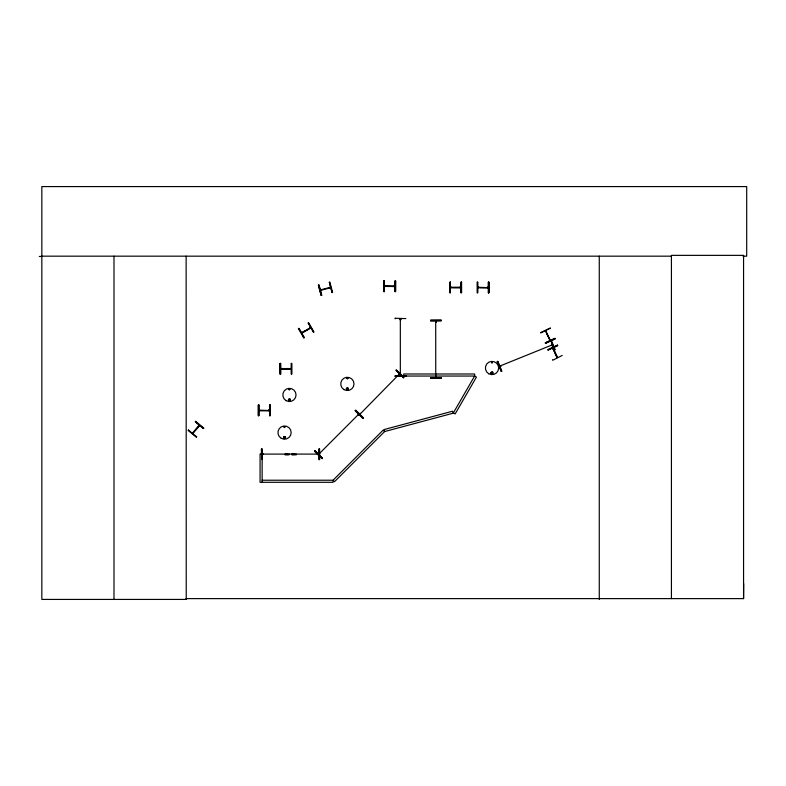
<?xml version="1.0" encoding="UTF-8"?>
<svg xmlns="http://www.w3.org/2000/svg" width="786" height="786" viewBox="0 0 786 786"><rect width="100%" height="100%" fill="white"/><g stroke="black" fill="none" stroke-linecap="round" stroke-linejoin="round"><path stroke-width="1.18" d="M743.025 256.167L746.7 256.167L746.7 186.577L41.835 186.577L41.835 599.423L186.243 599.423L186.144 598.618L743.566 598.618L743.674 583.693M545.484 331.181L550.229 340.22M552.715 347.933L557.058 357.65M556.665 356.52L557.451 357.217L556.969 357.434M400.339 319.961L400.329 318.782M400.811 319.735L400.3 319.823M436.112 320.826L436.122 322.005M435.631 376.808L436.22 376.799M288.855 389.414C290.584 387.852 289.435 390.927 288.983 389.679M289.13 389.502L289.769 389.414L289.169 389.345M288.826 399.74C291.036 402.216 288.786 397.185 289.12 400.457M290.054 400.074L289.759 399.357M347.039 378.38L347.687 378.292L347.088 378.538M347.874 378.508C346.773 376.278 346.832 380.483 347.874 378.243M346.646 388.864C348.552 386.476 347.707 391.457 346.754 388.706M491.447 362.484C493.166 360.912 492.016 363.997 491.564 362.739M491.417 372.81C493.087 375.512 492.223 370.245 491.476 373.291M301.588 332.743L310.608 327.536L310.755 328.008M400.27 319.008L400.811 318.998M400.762 319.745L400.752 318.811M400.801 374.755L400.32 374.647L400.752 375.502M436.171 321.042L436.171 321.779M435.68 376.808L435.749 377.761M435.69 377.545L436.112 377.761M320.305 289.975L321.405 289.621L321.356 290.191M330.552 287.656L329.629 287.362L329.776 287.931M499.7 366.119L499.896 366.502M500.77 366.197L500.574 365.706M318.87 454.622L319.715 453.846M399.858 374.293L399.17 375.02L399.858 374.244M284.051 426.769C284.394 429.205 285.858 425.393 284.041 426.926M283.923 437.183C284.375 440.219 286.133 435.473 283.933 437.38M491.741 362.317L492.115 362.798L492.095 362.208M330.71 287.696L320.541 290.398L320.511 289.867M552.686 348.139L557.117 357.492M199.811 425.521L192.531 433.165L193.631 432.595M198.966 426.081L199.251 425.069M263.261 454.455L262.082 454.465M280.671 368.555L281.624 368.978M258.928 410.184L260.107 410.557M290.122 368.555L291.085 368.978M384.354 286.084L394.994 286.084M198.553 425.737L199.054 426.444M318.595 454.269L319.44 453.522M359.487 414.035L360.185 413.308L360.43 413.819M398.915 374.509L399.298 374.883M199.713 425.452L192.737 433.489M262.082 454.092L319.018 454.092M263.123 454.495L262.298 453.984L262.308 454.573M317.898 454.023L318.065 454.583L318.055 453.984M317.947 454.102C319.538 453.208 318.34 455.507 319.627 453.915M188.502 429.971L188.129 430.423L196.313 437.222L196.687 436.761M192.531 433.165L199.123 425.157M291.311 369.037L280.838 369.037L280.887 368.496M291.164 368.958L280.671 368.919M269.569 410.675L259.095 410.675L259.144 410.125M268.488 410.184L269.559 410.184M384.472 286.084L394.769 286.566M385.395 286.487L385.543 286.084M393.924 286.084L393.924 286.448M394.847 286.487L384.354 286.448M450.388 287.647L450.614 287.214M488.283 287.715L477.829 287.735L477.937 287.214M478.753 287.686L478.674 287.165M499.945 366.423L500.928 366.07L500.544 365.647M314.95 450.761L314.538 451.184L322.103 458.651L322.525 458.228L314.901 450.81L322.417 458.336M355.213 410.498L355.636 410.076L363.161 417.582L362.788 417.965L355.272 410.449L363.22 418.132M318.949 454.544L319.362 453.601M358.111 414.87L358.868 414.104M358.377 415.126L359.055 414.497M360.43 413.662L359.733 414.438L399.435 373.979M398.924 374.667L399.593 373.979M403.591 377.771L404.004 377.349L396.399 369.911L396.016 370.294L403.591 377.771L396.124 370.186M318.684 454.288L358.671 414.222M436.122 321.896L436.112 320.934M400.703 375.61L400.752 374.755M436.112 377.653L436.161 376.799M289.071 389.041L289.818 389.041M284.178 426.68L284.817 426.601M551.438 345.142L551.792 345.594L552.391 344.828L499.808 366.08L500.692 365.716M303.74 337.862L304.251 337.567L298.926 328.351L298.415 328.646L303.779 337.833M308.141 323.036L308.652 322.741L313.928 331.977L313.457 332.242M303.701 331.908L308.986 328.853M310.951 327.9L301.903 333.058M540.768 332.95L550.249 328.106L550.495 328.636M540.611 332.596L550.269 328.145M545.464 331.142L545.828 330.788M549.424 339.483L549.846 339.375M545.337 342.883L555.004 338.432M545.523 343.286L555.191 338.835L554.936 338.304L545.307 342.814L545.523 343.286L555.162 338.795M548.019 350.006L557.657 345.496M553.167 348.905L553.148 347.893L557.5 357.188M553.256 349.102L553.55 348.601M556.547 356.53L557.195 356.52M562.226 355.429L552.745 360.273L552.499 359.733M551.693 345.565L552.538 345.172M310.087 328.332L309.822 327.87L309.92 328.499M302.296 332.272L302.797 332.478M318.409 285.171L318.978 285.013L321.729 295.29L321.16 295.448L318.409 285.171L321.209 295.428M329.255 282.262L329.825 282.115L332.576 292.382L332.006 292.539M320.413 289.946L330.474 287.254M460.065 287.214L459.83 287.755M460.96 287.715L450.614 287.696M487.389 287.214L487.173 287.647M281.624 369.027L281.624 368.438M290.339 368.496L290.339 369.027M460.065 287.165L459.839 287.647M487.389 287.165L487.124 287.755M268.596 410.076L268.37 410.675M347.206 388.255L347.923 388.549M284.552 427.388L284.709 426.778L284.404 427.299M395.191 318.271L405.831 318.595M430.61 320.266L441.241 320.197L441.251 320.786L430.61 320.855L430.61 320.266L441.241 320.246M430.61 320.708L441.241 320.639M395.201 375.905L405.831 375.836M395.201 376.347L405.831 376.278L405.831 375.688L395.201 375.757L395.201 376.347L405.831 376.229M430.61 377.948L441.251 377.879M261.492 454.878L261.453 448.963L262.043 448.963M262.19 454.092L263.261 454.092M262.19 454.465L263.153 454.455M317.986 454.505L318.91 454.465M262.052 459.594L261.974 448.963L261.935 454.868M39.3 256.462L41.835 256.452M41.835 256.167L671.421 256.167M384.354 291.586L383.765 291.586L383.765 280.946L384.354 280.946L384.285 291.586M395.584 280.946L394.994 280.946L394.994 291.586L395.584 291.586L395.584 280.946L395.535 291.586M461.569 282.145L461.618 292.775L461.028 292.775L461.028 282.145L461.618 282.145M477.711 282.145L477.122 282.145L477.171 292.775L477.711 292.775L477.642 282.145L477.564 292.775M488.352 292.775L488.941 292.775L488.941 282.145L488.352 282.145L488.371 292.775M450.506 287.273L460.802 287.214M477.829 287.273L488.244 287.647M452.746 287.597L458.847 287.597M480.069 287.597L486.18 287.597M280.081 363.417L280.671 363.417L280.671 374.057L280.081 374.057L280.081 363.417L280.13 374.057M291.301 363.417L291.891 363.417L291.891 374.057L291.301 374.057L291.38 363.417L291.449 374.057M280.779 368.555L291.193 368.555M259.036 410.184L269.559 410.557L258.928 410.557M296.283 454.681L291.861 454.681L291.861 454.092M262.141 480.226L333.038 480.226L383.175 430.099L384.629 431.553L453.119 413.21L452.579 411.216L384.099 429.559L384.629 431.553L334.502 481.69L333.038 480.226L333.038 482.299L260.078 482.299L260.078 453.935L262.141 453.935L262.141 482.299M451.351 287.165L451.645 287.755M195.35 421.728L203.525 428.527M188.414 430.089L196.638 436.82M314.577 451.144L322.142 458.621M298.867 328.391L304.123 337.636M545.877 330.886L550.229 340.348M546.516 333.058L549.07 338.609M550.681 339.984L554.729 349.819M497.685 361.403L501.665 371.267M497.253 361.58L501.301 371.414M332.144 292.5L329.393 282.223L332.026 292.53M318.91 285.033L321.661 295.31M435.699 321.788L435.709 320.973L435.749 377.653M400.339 319.853L400.329 318.89L400.329 375.61M395.191 318.222L395.201 318.811M319.136 448.963L319.204 459.594M261.502 448.963L261.541 454.878M743.566 598.618L743.566 255.362L671.421 255.362L671.421 598.618M599.266 256.167L599.266 599.423M488.892 282.145L488.892 292.775M488.42 282.145L488.499 292.775M461.097 282.145L461.097 292.775M450.24 282.145L450.24 292.775M395.142 280.946L395.142 291.586M384.207 280.946L384.207 291.586M383.814 280.946L383.814 291.586M296.283 454.092L296.283 454.681M295.467 454.092L295.428 454.681M294.524 454.092L294.524 454.681M294.111 454.092L294.062 454.681M293.64 454.092L293.64 454.681M292.765 454.092L292.765 454.681M292.667 454.092L292.667 454.681M291.911 454.092L291.911 454.681M289.386 454.092L289.386 454.681L284.964 454.681L285.013 454.092M288.531 454.092L288.57 454.681M287.627 454.092L287.627 454.681M287.155 454.092L287.204 454.681M286.743 454.092L286.743 454.681M285.868 454.092L285.868 454.681M285.77 454.092L285.77 454.681M280.523 363.417L280.592 374.057M270.099 405.055L270.099 415.686M269.706 405.055L269.706 415.686M258.781 405.055L258.781 415.686M258.388 405.055L258.388 415.686M186.135 256.167L186.243 599.423M113.99 256.167L113.99 599.423M283.628 437.301C284.797 440.956 286.468 434.717 283.628 437.301M288.521 399.661C289.69 403.316 291.36 397.077 288.521 399.661M346.449 388.618C347.618 392.273 349.289 386.034 346.449 388.618M491.103 372.721C492.272 376.376 493.942 370.137 491.103 372.721M474.636 376.052L453.365 412.896L455.163 413.927L476.424 377.093L474.636 376.052L403.739 376.052L403.739 373.989L474.636 373.989L474.636 376.052M195.675 421.335L195.301 421.787L203.486 428.586L203.859 428.124L195.675 421.335M355.763 410.557L355.341 410.98L362.916 418.447L363.329 418.034L355.763 410.557M557.471 345.093L547.832 349.583L548.058 350.075L557.706 345.614L557.471 345.093M497.754 361.373L497.204 361.599L501.252 371.434L501.792 371.208L497.754 361.373M551.094 339.817L550.544 340.043L554.592 349.878L555.132 349.652L551.094 339.817M441.251 377.732L430.61 377.801L430.62 378.39L441.251 378.321L441.251 377.732M319.578 448.953L318.988 448.963L319.057 459.594L319.647 459.594L319.578 448.953M450.388 282.145L449.798 282.145L449.798 292.775L450.388 292.775L450.319 282.145M258.928 405.055L258.329 405.055L258.329 415.686L258.928 415.686L258.928 405.055M270.148 405.055L269.559 405.055L269.588 415.686L270.148 415.686L270.148 405.055M313.585 332.173L308.269 322.958L313.516 332.213M281.241 438.313A6.622 6.622 0 0 0 291.174 432.575A6.622 6.622 0 0 0 281.241 426.847A6.622 6.622 0 0 0 281.241 438.313M284.031 438.441A1.032 1.032 0 0 0 285.583 437.547A1.032 1.032 0 0 0 284.031 436.652A1.032 1.032 0 0 0 284.031 438.441M488.705 373.743A6.632 6.632 0 0 0 498.658 367.995A6.632 6.632 0 0 0 488.705 362.258A6.632 6.632 0 0 0 488.705 373.743M491.515 373.861A1.032 1.032 0 0 0 493.058 372.967A1.032 1.032 0 0 0 491.515 372.083A1.032 1.032 0 0 0 491.515 373.861M344.052 389.64A6.632 6.632 0 0 0 354.005 383.892A6.632 6.632 0 0 0 344.052 378.154A6.632 6.632 0 0 0 344.052 389.64M346.852 389.758A1.032 1.032 0 0 0 348.395 388.864A1.032 1.032 0 0 0 346.852 387.979A1.032 1.032 0 0 0 346.852 389.758M286.133 400.654A6.602 6.602 0 0 0 296.047 394.936A6.602 6.602 0 0 0 286.133 389.217A6.602 6.602 0 0 0 286.133 400.654M288.924 400.801A1.032 1.032 0 0 0 290.466 399.907A1.032 1.032 0 0 0 288.924 399.013A1.032 1.032 0 0 0 288.924 400.801"/></g></svg>
